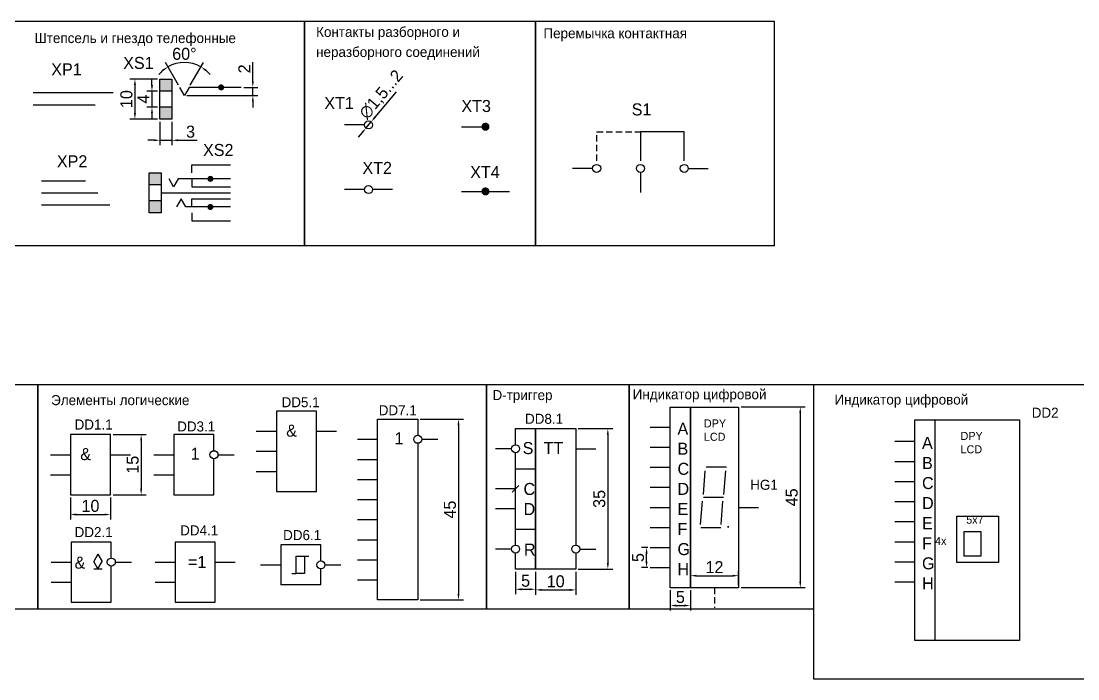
# Model space of a CAD drawing. Header units: millimetres. Extents: x 52 to 1332, y -528 to 1037.
# Drawn here: x 260.1 to 523.3, y 256.5 to 420.3 of the extents above; entities that cross this region are included whole.
import ezdxf

# ---------------------------------------------------------------- set-up
doc = ezdxf.new("R2010")
doc.units = ezdxf.units.MM
doc.linetypes.add('HIDDEN2', pattern=[4.7625, 3.175, -1.5875])
doc.styles.get("Standard").update_dxf_attribs({"font": 'standarteskd.shx', "height": 3})
doc.dimstyles.new('ISO-25', dxfattribs={"dimtxt": 2, "dimasz": 1.5, "dimexe": 1.25, "dimexo": 0.625, "dimtad": 1, "dimtxsty": 'Standard', "dimcen": 2.5, "dimadec": 0, "dimazin": 0, "dimtfac": 1, "dimtmove": 0, "dimatfit": 3, "dimfxl": 1, "dimarcsym": 0})

# ---------------------------------------------------------------- blocks, each defined once
blk = doc.blocks.new('XS1_1')
at = {"linetype": 'Continuous'}
h = blk.add_hatch(color=7, dxfattribs=at)
h.paths.add_polyline_path([(488.8, 511.35), (485.8, 511.35), (485.8, 508.35), (488.8, 508.35)])
h.paths.add_polyline_path([(488.8, 504.35), (485.8, 504.35), (485.8, 501.35), (488.8, 501.35)])
at = {"color": 7, "linetype": 'Continuous'}
for p, q in [((485.8, 511.35), (488.8, 511.35)), ((485.8, 501.35), (485.8, 511.35)), ((488.8, 511.35), (488.8, 508.35)), ((488.8, 508.35), (485.8, 508.35)), ((488.8, 508.35), (488.8, 504.35)), ((506.05, 509.26), (501.05, 509.26)), ((488.8, 504.35), (485.8, 504.35)), ((488.8, 504.35), (488.8, 501.35)), ((488.8, 501.35), (485.8, 501.35))]:
    blk.add_line(p, q, dxfattribs=at)
at = {"color": 7, "linetype": 'Continuous', "lineweight": 30}
for p, q in [((491.9, 507.26), (490.74, 509.26)), ((493.05, 509.26), (491.9, 507.26)), ((501.05, 509.26), (493.05, 509.26))]:
    blk.add_line(p, q, dxfattribs=at)
at = {"color": 7, "linetype": 'Continuous', "const_width": 0.75}
blk.add_lwpolyline([(500.68, 509.26, 1), (501.43, 509.26, 1)], format="xyb", close=True, dxfattribs=at)
blk = doc.blocks.new('*D186')
at = {"color": 0, "linetype": 'Continuous', "lineweight": -2, "transparency": 16777216}
for p, q in [((294.64, 395.25), (294.64, 389.37)), ((297.64, 395.25), (297.64, 389.37)), ((293.14, 390.62), (291.64, 390.62)), ((294.64, 390.62), (297.64, 390.62)), ((299.14, 390.62), (303.89, 390.62))]:
    blk.add_line(p, q, dxfattribs=at)
at = {"color": 0, "linetype": 'Continuous', "lineweight": -3, "transparency": 16777216}
for points in [[(293.14, 390.87), (293.14, 390.37), (294.64, 390.62)], [(299.14, 390.87), (299.14, 390.37), (297.64, 390.62)]]:
    blk.add_solid(points, dxfattribs=at)
at = {"layer": 'Defpoints', "color": 0, "linetype": 'Continuous', "lineweight": -3, "transparency": 16777216}
for p in [(294.64, 395.87), (297.64, 395.87), (297.64, 390.62)]:
    blk.add_point(p, dxfattribs=at)
at = {"color": 0, "linetype": 'Continuous', "transparency": 16777216, "insert": (302.26, 392.74), "char_height": 3, "attachment_point": 5}
blk.add_mtext('3', dxfattribs=at)
blk = doc.blocks.new('*D187')
at = {"color": 0, "linetype": 'Continuous', "lineweight": -2, "transparency": 16777216}
for p, q in [((292.65, 404.37), (292.65, 405.87)), ((294.01, 402.87), (291.4, 402.87)), ((292.65, 402.87), (292.65, 398.87)), ((294.01, 398.87), (291.4, 398.87)), ((292.65, 397.37), (292.65, 395.87))]:
    blk.add_line(p, q, dxfattribs=at)
at = {"color": 0, "linetype": 'Continuous', "lineweight": -3, "transparency": 16777216}
for points in [[(292.4, 404.37), (292.9, 404.37), (292.65, 402.87)], [(292.4, 397.37), (292.9, 397.37), (292.65, 398.87)]]:
    blk.add_solid(points, dxfattribs=at)
at = {"layer": 'Defpoints', "color": 0, "linetype": 'Continuous', "lineweight": -3, "transparency": 16777216}
for p in [(294.64, 402.87), (292.65, 398.87), (294.64, 398.87)]:
    blk.add_point(p, dxfattribs=at)
at = {"color": 0, "linetype": 'Continuous', "transparency": 16777216, "insert": (290.52, 400.87), "char_height": 3, "attachment_point": 5, "rotation": 90}
blk.add_mtext('4', dxfattribs=at)
blk = doc.blocks.new('*D188')
at = {"color": 0, "linetype": 'Continuous', "lineweight": -2, "transparency": 16777216}
for p, q in [((294.01, 405.87), (287.16, 405.87)), ((288.41, 404.37), (288.41, 397.37)), ((294.01, 395.87), (287.16, 395.87))]:
    blk.add_line(p, q, dxfattribs=at)
at = {"color": 0, "linetype": 'Continuous', "lineweight": -3, "transparency": 16777216}
for points in [[(288.16, 404.37), (288.66, 404.37), (288.41, 405.87)], [(288.16, 397.37), (288.66, 397.37), (288.41, 395.87)]]:
    blk.add_solid(points, dxfattribs=at)
at = {"layer": 'Defpoints', "color": 0, "linetype": 'Continuous', "lineweight": -3, "transparency": 16777216}
for p in [(294.64, 405.87), (288.41, 395.87), (294.64, 395.87)]:
    blk.add_point(p, dxfattribs=at)
at = {"color": 0, "linetype": 'Continuous', "transparency": 16777216, "insert": (286.29, 400.87), "char_height": 3, "attachment_point": 5, "rotation": 90}
blk.add_mtext('10', dxfattribs=at)
blk = doc.blocks.new('*D189')
at = {"color": 0, "linetype": 'Continuous', "lineweight": -2, "transparency": 16777216}
for p, q in [((317.78, 405.28), (317.78, 410.03)), ((315.51, 403.78), (319.03, 403.78)), ((317.78, 401.78), (317.78, 403.78)), ((301.35, 401.78), (319.03, 401.78)), ((317.78, 400.28), (317.78, 398.78))]:
    blk.add_line(p, q, dxfattribs=at)
at = {"color": 0, "linetype": 'Continuous', "lineweight": -3, "transparency": 16777216}
for points in [[(317.53, 405.28), (318.03, 405.28), (317.78, 403.78)], [(317.53, 400.28), (318.03, 400.28), (317.78, 401.78)]]:
    blk.add_solid(points, dxfattribs=at)
at = {"layer": 'Defpoints', "color": 0, "linetype": 'Continuous', "lineweight": -3, "transparency": 16777216}
for p in [(314.88, 403.78), (317.78, 403.78), (300.73, 401.78)]:
    blk.add_point(p, dxfattribs=at)
at = {"color": 0, "linetype": 'Continuous', "transparency": 16777216, "insert": (315.66, 408.41), "char_height": 3, "attachment_point": 5, "rotation": 90}
blk.add_mtext('2', dxfattribs=at)
blk = doc.blocks.new('*D190')
at = {"color": 0, "linetype": 'Continuous', "lineweight": -2, "transparency": 16777216}
for p, q in [((299.26, 404.32), (295.99, 409.99)), ((302.2, 404.32), (305.47, 409.99))]:
    blk.add_line(p, q, dxfattribs=at)
for start, end in [(130.4539, 140.9079), (60, 120), (39.0921, 49.5461)]:
    blk.add_arc((300.73, 401.78), 8.23, start, end, dxfattribs=at)
at = {"color": 0, "linetype": 'Continuous', "lineweight": -3, "transparency": 16777216}
for points in [[(295.24, 408.25), (295.53, 407.84), (296.61, 408.91)], [(305.93, 407.84), (306.21, 408.25), (304.85, 408.91)]]:
    blk.add_solid(points, dxfattribs=at)
at = {"layer": 'Defpoints', "color": 0, "linetype": 'Continuous', "lineweight": -3, "transparency": 16777216}
for p in [(302.16, 409.89), (299.57, 403.78), (301.88, 403.78), (300.73, 401.78), (300.73, 401.78)]:
    blk.add_point(p, dxfattribs=at)
at = {"color": 0, "linetype": 'Continuous', "transparency": 16777216, "insert": (300.73, 412.14), "char_height": 3, "attachment_point": 5}
blk.add_mtext('60°', dxfattribs=at)
blk = doc.blocks.new('XP2')
at = {"color": 7, "linetype": 'Continuous'}
for p, q in [((463.3, 483.21), (468.3, 483.21)), ((463.3, 480.21), (468.3, 480.21)), ((463.3, 477.21), (468.3, 477.21))]:
    blk.add_line(p, q, dxfattribs=at)
at = {"color": 7, "linetype": 'Continuous', "lineweight": 30}
for p, q in [((468.3, 483.21), (474.3, 483.21)), ((468.3, 480.21), (477.3, 480.21)), ((468.3, 477.21), (480.3, 477.21))]:
    blk.add_line(p, q, dxfattribs=at)
blk = doc.blocks.new('XS2')
at = {"linetype": 'Continuous'}
h = blk.add_hatch(color=7, dxfattribs=at)
h.paths.add_polyline_path([(493.13, 486.68), (490.13, 486.68), (490.13, 483.68), (493.13, 483.68)])
h.paths.add_polyline_path([(493.13, 479.68), (490.13, 479.68), (490.13, 476.68), (493.13, 476.68)])
at = {"color": 7, "linetype": 'Continuous'}
for p, q in [((500.76, 488.68), (510.38, 488.68)), ((500.76, 486.68), (500.76, 488.68)), ((490.13, 476.68), (490.13, 486.68)), ((490.13, 486.68), (493.13, 486.68)), ((493.13, 486.68), (493.13, 483.68)), ((500.76, 485.18), (500.76, 483.18)), ((510.38, 485.18), (505.38, 485.18)), ((493.13, 483.68), (490.13, 483.68)), ((493.13, 483.68), (493.13, 479.68)), ((493.13, 483.68), (493.13, 481.68)), ((500.76, 483.18), (510.38, 483.18)), ((493.13, 479.68), (490.13, 479.68)), ((493.13, 481.68), (510.38, 481.68)), ((493.13, 479.68), (493.13, 476.68)), ((500.76, 478.18), (500.76, 480.18)), ((500.76, 480.18), (510.38, 480.18)), ((493.13, 476.68), (490.13, 476.68)), ((500.76, 476.68), (500.76, 474.68)), ((510.38, 478.18), (505.38, 478.18)), ((500.76, 474.68), (510.38, 474.68))]:
    blk.add_line(p, q, dxfattribs=at)
at = {"color": 7, "linetype": 'Continuous', "lineweight": 30}
for p, q in [((496.22, 483.18), (495.07, 485.18)), ((497.38, 485.18), (496.22, 483.18)), ((505.38, 485.18), (497.38, 485.18)), ((498.08, 480.18), (496.93, 478.18)), ((499.23, 478.18), (498.08, 480.18)), ((505.38, 478.18), (499.23, 478.18))]:
    blk.add_line(p, q, dxfattribs=at)
at = {"color": 7, "linetype": 'Continuous', "const_width": 0.75}
for points in [[(505, 485.18, 1), (505.75, 485.18, 1)], [(505, 478.18, -1), (505.75, 478.18, -1)]]:
    blk.add_lwpolyline(points, format="xyb", close=True, dxfattribs=at)
blk = doc.blocks.new('S1')
at = {"color": 7, "linetype": 'HIDDEN2', "ltscale": 0.5}
for p, q in [((604.86, 509.05), (615.76, 509.05)), ((604.86, 501.83), (604.86, 509.05))]:
    blk.add_line(p, q, dxfattribs=at)
at = {"color": 7, "linetype": 'Continuous'}
for p, q in [((615.76, 509.05), (615.76, 501.83)), ((626.67, 509.05), (615.76, 509.05)), ((626.67, 501.83), (626.67, 509.05)), ((603.86, 499.92), (598.86, 499.92)), ((615.76, 498.92), (615.76, 493.92)), ((627.67, 499.92), (632.67, 499.92))]:
    blk.add_line(p, q, dxfattribs=at)
for centre in [(604.86, 499.92), (615.76, 499.92), (626.67, 499.92)]:
    blk.add_circle(centre, 1, dxfattribs=at)
blk = doc.blocks.new('DD1')
at = {"color": 7, "linetype": 'Continuous'}
for p, q in [((457.5, 343.1), (462.5, 343.1)), ((472.5, 343.1), (477.5, 343.1)), ((457.5, 338.1), (462.5, 338.1))]:
    blk.add_line(p, q, dxfattribs=at)
blk.add_lwpolyline([(462.5, 339.1), (462.5, 333.1), (472.5, 333.1), (472.5, 348.1), (462.5, 348.1), (462.5, 339.1)], dxfattribs=at)
blk.add_text('&', height=3, dxfattribs=at).set_placement((464.95, 341.75))
blk = doc.blocks.new('DD2')
at = {"color": 7, "linetype": 'Continuous'}
for p, q in [((457.5, 321.55), (462.5, 321.55)), ((469.16, 323.5), (468.12, 321.7)), ((469.16, 319.9), (468.12, 321.7)), ((469.16, 323.5), (470.2, 321.7)), ((469.16, 319.9), (470.2, 321.7)), ((473.5, 321.55), (477.5, 321.55)), ((468.12, 319.9), (470.2, 319.9)), ((457.5, 316.55), (462.5, 316.55))]:
    blk.add_line(p, q, dxfattribs=at)
for points in [[(472.5, 322.55), (472.5, 326.55), (462.5, 326.55), (462.5, 315.55)], [(462.5, 315.55), (462.5, 311.55), (472.5, 311.55), (472.5, 320.55)]]:
    blk.add_lwpolyline(points, dxfattribs=at)
blk.add_circle((472.5, 321.55), 1, dxfattribs=at)
blk.add_text('&', height=3, dxfattribs=at).set_placement((463.35, 319.93))
blk = doc.blocks.new('DD3')
at = {"color": 7, "linetype": 'Continuous'}
for p, q in [((483.26, 343.1), (488.26, 343.1)), ((499.26, 343.1), (503.26, 343.1)), ((483.26, 338.1), (488.26, 338.1))]:
    blk.add_line(p, q, dxfattribs=at)
for points in [[(498.26, 344.1), (498.26, 348.1), (488.26, 348.1), (488.26, 337.1)], [(488.26, 337.1), (488.26, 333.1), (498.26, 333.1), (498.26, 342.1)]]:
    blk.add_lwpolyline(points, dxfattribs=at)
blk.add_circle((498.26, 343.1), 1, dxfattribs=at)
blk.add_text('1', height=3, dxfattribs=at).set_placement((492.46, 341.84))
blk = doc.blocks.new('DD4')
at = {"color": 7, "linetype": 'Continuous'}
for p, q in [((483.39, 321.55), (488.39, 321.55)), ((498.39, 321.55), (503.39, 321.55)), ((483.39, 316.55), (488.39, 316.55))]:
    blk.add_line(p, q, dxfattribs=at)
blk.add_lwpolyline([(488.39, 317.55), (488.39, 311.55), (498.39, 311.55), (498.39, 326.55), (488.39, 326.55), (488.39, 317.55)], dxfattribs=at)
blk.add_text('=1', height=3, dxfattribs=at).set_placement((491.61, 320.11))
blk = doc.blocks.new('*D298')
at = {"color": 0, "linetype": 'Continuous', "lineweight": -2, "transparency": 16777216}
for p, q in [((272.33, 301.67), (272.33, 296.15)), ((282.33, 301.67), (282.33, 296.15)), ((273.83, 297.4), (280.83, 297.4))]:
    blk.add_line(p, q, dxfattribs=at)
at = {"color": 0, "linetype": 'Continuous', "lineweight": -3, "transparency": 16777216}
for points in [[(273.83, 297.65), (273.83, 297.15), (272.33, 297.4)], [(280.83, 297.65), (280.83, 297.15), (282.33, 297.4)]]:
    blk.add_solid(points, dxfattribs=at)
at = {"layer": 'Defpoints', "color": 0, "linetype": 'Continuous', "lineweight": -3, "transparency": 16777216}
for p in [(272.33, 302.3), (282.33, 302.3), (282.33, 297.4)]:
    blk.add_point(p, dxfattribs=at)
at = {"color": 0, "linetype": 'Continuous', "transparency": 16777216, "insert": (277.33, 299.53), "char_height": 3, "attachment_point": 5}
blk.add_mtext('10', dxfattribs=at)
blk = doc.blocks.new('*D299')
at = {"color": 0, "linetype": 'Continuous', "lineweight": -2, "transparency": 16777216}
for p, q in [((282.96, 317.3), (291.21, 317.3)), ((289.96, 315.8), (289.96, 303.8)), ((282.96, 302.3), (291.21, 302.3))]:
    blk.add_line(p, q, dxfattribs=at)
at = {"color": 0, "linetype": 'Continuous', "lineweight": -3, "transparency": 16777216}
for points in [[(289.71, 315.8), (290.21, 315.8), (289.96, 317.3)], [(289.71, 303.8), (290.21, 303.8), (289.96, 302.3)]]:
    blk.add_solid(points, dxfattribs=at)
at = {"layer": 'Defpoints', "color": 0, "linetype": 'Continuous', "lineweight": -3, "transparency": 16777216}
for p in [(282.33, 317.3), (282.33, 302.3), (289.96, 302.3)]:
    blk.add_point(p, dxfattribs=at)
at = {"color": 0, "linetype": 'Continuous', "transparency": 16777216, "insert": (287.84, 309.8), "char_height": 3, "attachment_point": 5, "rotation": 90}
blk.add_mtext('15', dxfattribs=at)
blk = doc.blocks.new('DD5')
at = {"color": 7, "linetype": 'Continuous'}
for p, q in [((512.27, 340.3), (517.27, 340.3)), ((527.27, 340.3), (532.27, 340.3)), ((512.27, 335.3), (517.27, 335.3)), ((512.27, 330.3), (517.27, 330.3)), ((517.27, 330.3), (517.27, 325.3))]:
    blk.add_line(p, q, dxfattribs=at)
blk.add_lwpolyline([(517.27, 336.3), (517.27, 325.3), (527.27, 325.3), (527.27, 345.3), (517.27, 345.3), (517.27, 336.3)], dxfattribs=at)
blk.add_text('&', height=3, dxfattribs=at).set_placement((519.72, 338.96))
blk = doc.blocks.new('DD6')
at = {"color": 7, "linetype": 'Continuous'}
for p, q in [((530.4, 311.63), (531.48, 311.63)), ((519.44, 309.45), (524.44, 309.45)), ((534.44, 304.45), (534.44, 308.45)), ((535.44, 309.45), (539.44, 309.45)), ((527.19, 307.32), (528.28, 307.32)), ((534.44, 304.45), (524.44, 304.45))]:
    blk.add_line(p, q, dxfattribs=at)
blk.add_lwpolyline([(534.44, 310.45), (534.44, 314.45), (524.44, 314.45), (524.44, 304.45)], dxfattribs=at)
blk.add_lwpolyline([(528.28, 311.63), (530.4, 311.63), (530.4, 307.32), (528.28, 307.32)], close=True, dxfattribs=at)
blk.add_circle((534.44, 309.45), 1, dxfattribs=at)
blk = doc.blocks.new('DD7')
at = {"color": 7, "linetype": 'Continuous'}
for p, q in [((542.12, 331.72), (547.12, 331.72)), ((558.12, 331.72), (562.12, 331.72)), ((542.12, 326.72), (547.12, 326.72)), ((542.12, 321.72), (547.12, 321.72)), ((542.12, 316.72), (547.12, 316.72)), ((542.12, 311.72), (547.12, 311.72)), ((542.12, 306.72), (547.12, 306.72)), ((542.12, 301.72), (547.12, 301.72)), ((542.12, 296.72), (547.12, 296.72))]:
    blk.add_line(p, q, dxfattribs=at)
blk.add_lwpolyline([(557.12, 330.72), (557.12, 291.72), (547.12, 291.72), (547.12, 336.72), (557.12, 336.72), (557.12, 332.72)], dxfattribs=at)
blk.add_circle((557.12, 331.72), 1, dxfattribs=at)
blk.add_text('1', height=3, dxfattribs=at).set_placement((551.32, 330.46))
blk = doc.blocks.new('*D303')
at = {"color": 0, "linetype": 'Continuous', "lineweight": -2, "transparency": 16777216}
for p, q in [((359.48, 321.13), (370.26, 321.13)), ((369.01, 319.63), (369.01, 277.63)), ((359.48, 276.13), (370.26, 276.13))]:
    blk.add_line(p, q, dxfattribs=at)
at = {"color": 0, "linetype": 'Continuous', "lineweight": -3, "transparency": 16777216}
for points in [[(368.76, 319.63), (369.26, 319.63), (369.01, 321.13)], [(368.76, 277.63), (369.26, 277.63), (369.01, 276.13)]]:
    blk.add_solid(points, dxfattribs=at)
at = {"layer": 'Defpoints', "color": 0, "linetype": 'Continuous', "lineweight": -3, "transparency": 16777216}
for p in [(358.86, 321.13), (358.86, 276.13), (369.01, 276.13)]:
    blk.add_point(p, dxfattribs=at)
at = {"color": 0, "linetype": 'Continuous', "transparency": 16777216, "insert": (366.88, 298.63), "char_height": 3, "attachment_point": 5, "rotation": 90}
blk.add_mtext('45', dxfattribs=at)
blk = doc.blocks.new('DD8')
at = {"color": 7, "linetype": 'Continuous'}
for p, q in [((575.17, 339.57), (571.17, 339.57)), ((591.17, 339.57), (596.17, 339.57)), ((576.17, 334.57), (581.17, 334.57)), ((576.17, 329.57), (571.17, 329.57)), ((575.35, 328.74), (576.17, 329.57)), ((576.17, 329.57), (576.99, 330.39)), ((576.17, 324.57), (571.17, 324.57)), ((576.17, 319.57), (581.17, 319.57)), ((575.17, 314.57), (571.17, 314.57)), ((592.17, 314.57), (596.17, 314.57))]:
    blk.add_line(p, q, dxfattribs=at)
for points in [[(576.17, 340.57), (576.17, 344.57), (581.17, 344.57), (581.17, 309.57), (576.17, 309.57), (576.17, 313.57)], [(591.17, 313.57), (591.17, 309.57), (581.17, 309.57), (581.17, 344.57), (591.17, 344.57), (591.17, 315.57)], [(576.17, 315.57), (576.17, 338.57)]]:
    blk.add_lwpolyline(points, dxfattribs=at)
for centre in [(576.17, 339.57), (576.17, 314.57), (591.17, 314.57)]:
    blk.add_circle(centre, 1, dxfattribs=at)
for s, p in [('S', (577.94, 338.23)), ('TT', (583.14, 338.25)), ('C', (578.15, 328.04)), ('D', (578.15, 323.04)), ('R', (578.26, 312.95))]:
    blk.add_text(s, height=3, dxfattribs=at).set_placement(p)
blk = doc.blocks.new('*D305')
at = {"color": 0, "linetype": 'Continuous', "lineweight": -2, "transparency": 16777216}
for p, q in [((398.85, 318.79), (407.46, 318.79)), ((406.21, 317.29), (406.21, 285.29)), ((398.85, 283.79), (407.46, 283.79))]:
    blk.add_line(p, q, dxfattribs=at)
at = {"color": 0, "linetype": 'Continuous', "lineweight": -3, "transparency": 16777216}
for points in [[(405.96, 317.29), (406.46, 317.29), (406.21, 318.79)], [(405.96, 285.29), (406.46, 285.29), (406.21, 283.79)]]:
    blk.add_solid(points, dxfattribs=at)
at = {"layer": 'Defpoints', "color": 0, "linetype": 'Continuous', "lineweight": -3, "transparency": 16777216}
for p in [(398.22, 318.79), (398.22, 283.79), (406.21, 283.79)]:
    blk.add_point(p, dxfattribs=at)
at = {"color": 0, "linetype": 'Continuous', "transparency": 16777216, "insert": (404.09, 301.29), "char_height": 3, "attachment_point": 5, "rotation": 90}
blk.add_mtext('35', dxfattribs=at)
blk = doc.blocks.new('*D306')
at = {"color": 0, "linetype": 'Continuous', "lineweight": -2, "transparency": 16777216}
for p, q in [((383.22, 283.16), (383.22, 277.52)), ((388.22, 283.16), (388.22, 277.52)), ((384.72, 278.77), (386.72, 278.77))]:
    blk.add_line(p, q, dxfattribs=at)
at = {"color": 0, "linetype": 'Continuous', "lineweight": -3, "transparency": 16777216}
for points in [[(384.72, 279.02), (384.72, 278.52), (383.22, 278.77)], [(386.72, 279.02), (386.72, 278.52), (388.22, 278.77)]]:
    blk.add_solid(points, dxfattribs=at)
at = {"layer": 'Defpoints', "color": 0, "linetype": 'Continuous', "lineweight": -3, "transparency": 16777216}
for p in [(383.22, 283.79), (388.22, 283.79), (388.22, 278.77)]:
    blk.add_point(p, dxfattribs=at)
at = {"color": 0, "linetype": 'Continuous', "transparency": 16777216, "insert": (385.72, 280.89), "char_height": 3, "attachment_point": 5}
blk.add_mtext('5', dxfattribs=at)
blk = doc.blocks.new('*D307')
at = {"color": 0, "linetype": 'Continuous', "lineweight": -2, "transparency": 16777216}
for p, q in [((388.22, 283.16), (388.22, 277.37)), ((398.22, 283.16), (398.22, 277.37)), ((389.72, 278.62), (396.72, 278.62))]:
    blk.add_line(p, q, dxfattribs=at)
at = {"color": 0, "linetype": 'Continuous', "lineweight": -3, "transparency": 16777216}
for points in [[(389.72, 278.87), (389.72, 278.37), (388.22, 278.62)], [(396.72, 278.87), (396.72, 278.37), (398.22, 278.62)]]:
    blk.add_solid(points, dxfattribs=at)
at = {"layer": 'Defpoints', "color": 0, "linetype": 'Continuous', "lineweight": -3, "transparency": 16777216}
for p in [(388.22, 283.79), (398.22, 283.79), (398.22, 278.62)]:
    blk.add_point(p, dxfattribs=at)
at = {"color": 0, "linetype": 'Continuous', "transparency": 16777216, "insert": (393.22, 280.74), "char_height": 3, "attachment_point": 5}
blk.add_mtext('10', dxfattribs=at)
blk = doc.blocks.new('*D309')
at = {"color": 0, "linetype": 'Continuous', "lineweight": -2, "transparency": 16777216}
for p, q in [((439.4, 324.18), (455.39, 324.18)), ((454.14, 322.68), (454.14, 280.68)), ((439.4, 279.18), (455.39, 279.18))]:
    blk.add_line(p, q, dxfattribs=at)
at = {"color": 0, "linetype": 'Continuous', "lineweight": -3, "transparency": 16777216}
for points in [[(453.89, 322.68), (454.39, 322.68), (454.14, 324.18)], [(453.89, 280.68), (454.39, 280.68), (454.14, 279.18)]]:
    blk.add_solid(points, dxfattribs=at)
at = {"layer": 'Defpoints', "color": 0, "linetype": 'Continuous', "lineweight": -3, "transparency": 16777216}
for p in [(438.77, 324.18), (438.77, 279.18), (454.14, 279.18)]:
    blk.add_point(p, dxfattribs=at)
at = {"color": 0, "linetype": 'Continuous', "transparency": 16777216, "insert": (452.01, 301.68), "char_height": 3, "attachment_point": 5, "rotation": 90}
blk.add_mtext('45', dxfattribs=at)
blk = doc.blocks.new('*D310')
at = {"color": 0, "linetype": 'Continuous', "lineweight": -2, "transparency": 16777216}
for p, q in [((426.77, 279.8), (426.77, 283.41)), ((428.27, 282.16), (437.27, 282.16)), ((438.77, 279.8), (438.77, 283.41))]:
    blk.add_line(p, q, dxfattribs=at)
at = {"color": 0, "linetype": 'Continuous', "lineweight": -3, "transparency": 16777216}
for points in [[(428.27, 282.41), (428.27, 281.91), (426.77, 282.16)], [(437.27, 282.41), (437.27, 281.91), (438.77, 282.16)]]:
    blk.add_solid(points, dxfattribs=at)
at = {"layer": 'Defpoints', "color": 0, "linetype": 'Continuous', "lineweight": -3, "transparency": 16777216}
for p in [(438.77, 282.16), (426.77, 279.18), (438.77, 279.18)]:
    blk.add_point(p, dxfattribs=at)
at = {"color": 0, "linetype": 'Continuous', "transparency": 16777216, "insert": (432.77, 284.29), "char_height": 3, "attachment_point": 5}
blk.add_mtext('12', dxfattribs=at)
blk = doc.blocks.new('*D311')
at = {"color": 0, "linetype": 'Continuous', "lineweight": -2, "transparency": 16777216}
for p, q in [((421.77, 278.55), (421.77, 273.47)), ((426.77, 278.55), (426.77, 273.47)), ((423.27, 274.72), (425.27, 274.72))]:
    blk.add_line(p, q, dxfattribs=at)
at = {"color": 0, "linetype": 'Continuous', "lineweight": -3, "transparency": 16777216}
for points in [[(423.27, 274.97), (423.27, 274.47), (421.77, 274.72)], [(425.27, 274.97), (425.27, 274.47), (426.77, 274.72)]]:
    blk.add_solid(points, dxfattribs=at)
at = {"layer": 'Defpoints', "color": 0, "linetype": 'Continuous', "lineweight": -3, "transparency": 16777216}
for p in [(421.77, 279.18), (426.77, 279.18), (426.77, 274.72)]:
    blk.add_point(p, dxfattribs=at)
at = {"color": 0, "linetype": 'Continuous', "transparency": 16777216, "insert": (424.27, 276.85), "char_height": 3, "attachment_point": 5}
blk.add_mtext('5', dxfattribs=at)
blk = doc.blocks.new('*D312')
at = {"color": 0, "linetype": 'Continuous', "lineweight": -2, "transparency": 16777216}
for p, q in [((416.15, 289.18), (414.61, 289.18)), ((415.86, 285.68), (415.86, 287.68)), ((416.15, 284.18), (414.61, 284.18))]:
    blk.add_line(p, q, dxfattribs=at)
at = {"color": 0, "linetype": 'Continuous', "lineweight": -3, "transparency": 16777216}
for points in [[(415.61, 287.68), (416.11, 287.68), (415.86, 289.18)], [(415.61, 285.68), (416.11, 285.68), (415.86, 284.18)]]:
    blk.add_solid(points, dxfattribs=at)
at = {"layer": 'Defpoints', "color": 0, "linetype": 'Continuous', "lineweight": -3, "transparency": 16777216}
for p in [(415.86, 289.18), (416.77, 289.18), (416.77, 284.18)]:
    blk.add_point(p, dxfattribs=at)
at = {"color": 0, "linetype": 'Continuous', "transparency": 16777216, "insert": (413.73, 286.68), "char_height": 3, "attachment_point": 5, "rotation": 90}
blk.add_mtext('5', dxfattribs=at)

msp = doc.modelspace()

# ---------------------------------------------------------------- linework, layer by layer
at = {"linetype": 'Continuous'}
for p, q in [((263.025, 402.484), (268.025, 402.484)), ((263.025, 399.484), (268.025, 399.484))]:
    msp.add_line(p, q, dxfattribs=at)
at = {"color": 7, "linetype": 'Continuous', "lineweight": 30}
for p, q in [((268.025, 402.484), (283.025, 402.484)), ((268.025, 399.484), (278.482, 399.484))]:
    msp.add_line(p, q, dxfattribs=at)
at = {"color": 7, "linetype": 'Continuous'}
for p, q in [((353.464, 402.651), (348.208, 396.358)), ((345.964, 393.672), (347.246, 395.207)), ((345.605, 394.439), (340.605, 394.439)), ((345.002, 392.521), (344.041, 391.369)), ((369.725, 393.978), (375.725, 393.978)), ((345.605, 378.336), (340.605, 378.336)), ((352.605, 378.336), (347.605, 378.336)), ((369.725, 377.875), (375.725, 377.875)), ((375.725, 377.875), (381.725, 377.875)), ((416.775, 319.177), (421.775, 319.177)), ((416.775, 314.177), (421.775, 314.177)), ((477.684, 315.631), (482.684, 315.631)), ((477.684, 310.631), (482.684, 310.631)), ((416.775, 309.177), (421.775, 309.177)), ((430.014, 302.415), (430.494, 308.261)), ((435.732, 309.177), (430.732, 309.177)), ((435.109, 302.415), (435.588, 308.261)), ((477.684, 305.631), (482.684, 305.631)), ((416.775, 304.177), (421.775, 304.177)), ((429.317, 294.915), (429.796, 300.761)), ((435.034, 301.677), (430.034, 301.677)), ((434.411, 294.915), (434.891, 300.761)), ((477.684, 300.631), (482.684, 300.631)), ((416.775, 299.177), (421.775, 299.177)), ((438.775, 299.177), (443.775, 299.177)), ((477.684, 295.631), (482.684, 295.631)), ((416.775, 294.177), (421.775, 294.177)), ((429.337, 294.177), (434.337, 294.177)), ((477.684, 290.631), (482.684, 290.631)), ((416.775, 289.177), (421.775, 289.177)), ((477.684, 285.631), (482.684, 285.631)), ((416.775, 284.177), (421.775, 284.177)), ((477.684, 280.631), (482.684, 280.631))]:
    msp.add_line(p, q, dxfattribs=at)
at = {"color": 7, "linetype": 'HIDDEN2', "ltscale": 0.5}
msp.add_line((432.775, 279.177), (432.775, 274.177), dxfattribs=at)
at = {"color": 7, "linetype": 'Continuous'}
for points in [[(257.543, 420.291), (330.621, 420.291), (330.621, 364.299), (257.543, 364.299)], [(330.621, 420.291), (388.223, 420.291), (388.223, 364.299), (330.621, 364.299)], [(388.223, 420.291), (447.657, 420.291), (447.657, 364.299), (388.223, 364.299)], [(218.769, 329.786), (264.256, 329.786), (264.256, 273.794), (218.769, 273.794)], [(264.256, 329.786), (375.995, 329.786), (375.995, 273.794), (264.256, 273.794)], [(375.995, 329.786), (411.555, 329.786), (411.555, 273.794), (375.995, 273.794)], [(411.555, 329.786), (457.455, 329.786), (457.455, 273.794), (411.555, 273.794)], [(421.775, 324.177), (426.775, 324.177), (426.775, 279.177), (421.775, 279.177)], [(426.775, 324.177), (438.775, 324.177), (438.775, 279.177), (426.775, 279.177)], [(493.134, 297.018), (503.498, 297.018), (503.498, 285.473), (493.134, 285.473)], [(494.95, 293.153), (499.161, 293.153), (499.161, 286.985), (494.95, 286.985)]]:
    msp.add_lwpolyline(points, close=True, dxfattribs=at)
at = {"color": 7, "linetype": 'Continuous', "const_width": 1}
for points in [[(375.225, 393.978, 1), (376.225, 393.978, 1)], [(375.225, 377.875, 1), (376.225, 377.875, 1)]]:
    msp.add_lwpolyline(points, format="xyb", close=True, dxfattribs=at)
at = {"color": 7, "linetype": 'Continuous', "lineweight": -3}
for points in [[(457.455, 329.786), (457.455, 256.462)], [(457.455, 329.786), (570.821, 329.786)], [(457.455, 256.462), (570.821, 256.462)]]:
    msp.add_lwpolyline(points, dxfattribs=at)
at = {"color": 7, "linetype": 'Continuous'}
for points in [[(482.684, 320.959), (487.683, 321.032)], [(482.684, 320.959), (487.684, 320.959), (487.684, 266.056)]]:
    msp.add_lwpolyline(points, dxfattribs=at)
at = {"color": 7, "linetype": 'Continuous', "lineweight": -2}
msp.add_lwpolyline([(482.684, 320.959), (508.755, 320.959), (508.755, 266.056), (482.684, 266.056)], close=True, dxfattribs=at)
at = {"color": 7, "linetype": 'Continuous'}
for centre in [(346.605, 394.439), (346.605, 378.336)]:
    msp.add_circle(centre, 1, dxfattribs=at)
for points in [[(348.016, 396.518), (348.4, 396.198), (347.246, 395.207)], [(344.81, 392.681), (345.194, 392.36), (345.964, 393.672)]]:
    msp.add_solid(points, dxfattribs=at)

# ---------------------------------------------------------------- block references
for name, p in [('XS1_1', (-191.169, -105.476)), ('S1', (-201.431, -116.31)), ('XS2', (-198.169, -104.17)), ('XP2', (-198.169, -102.703)), ('DD5', (-193.631, -22.163)), ('DD7', (-198.26, -15.589)), ('DD8', (-192.945, -25.781)), ('DD1', (-190.164, -30.801)), ('DD3', (-190.164, -30.801)), ('DD2', (-189.977, -36.019)), ('DD4', (-189.977, -36.019)), ('DD6', (-199.721, -24.597))]:
    msp.add_blockref(name, p, dxfattribs=at)

# ---------------------------------------------------------------- texts
for s, height, p in [('Контакты разборного и ', 2.5, (333.547, 416.361)), ('Перемычка контактная', 2.5, (390.175, 416.029)), ('неразборного соединений', 2.5, (333.547, 411.361)), ('XS1', 3, (285.483, 408.38)), ('XP1', 3, (267.568, 406.774)), ('XT1', 3, (335.583, 398.386)), ('XT3', 3, (369.725, 397.651)), ('S1', 3, (412.152, 396.807)), ('XS2', 3, (305.373, 386.695)), ('XP2', 3, (268.968, 383.879)), ('XT2', 3, (345.08, 382.23)), ('XT4', 3, (371.923, 381.195)), ('Элементы логические', 2.5, (267.537, 324.638)), ('DD5.1', 2.5, (324.935, 324.122)), ('D-триггер', 2.5, (377.485, 325.904)), ('Индикатор цифровой', 2.5, (412.403, 326.104)), ('Индикатор цифровой', 2.5, (462.652, 324.789)), ('DD7.1', 2.5, (349.145, 322.122)), ('DD2', 2.5, (511.806, 321.517)), ('DD8.1', 2.5, (385.589, 319.992)), ('DD1.1', 2.5, (273.383, 318.574)), ('DD3.1', 2.5, (298.929, 318.079)), ('A', 3, (423.562, 317.285)), ('A', 3, (484.471, 313.739)), ('B', 3, (423.562, 312.285)), ('B', 3, (484.471, 308.739)), ('C', 3, (423.562, 307.285)), ('HG1', 2.5, (441.676, 303.552)), ('C', 3, (484.471, 303.739)), ('D', 3, (423.562, 302.285)), ('E', 3, (423.562, 297.285)), ('D', 3, (484.471, 298.739)), ('F', 3, (423.562, 292.285)), ('E', 3, (484.471, 293.739)), ('DD2.1', 2.5, (273.383, 291.771)), ('DD4.1', 2.5, (299.675, 292.207)), ('DD6.1', 2.5, (325.325, 291.023)), ('.', 3, (435.605, 294.109)), ('G', 3, (423.562, 287.285)), ('F', 3, (484.471, 288.739)), ('H', 3, (423.562, 282.285)), ('G', 3, (484.471, 283.739)), ('H', 3, (484.471, 278.739))]:
    msp.add_text(s, height=height, dxfattribs=at).set_placement(p)
at = {"linetype": 'Continuous'}
msp.add_text('Штепсель и гнездо телефонные', height=2.5, dxfattribs=at).set_placement((263.393, 414.829))
at = {"color": 7, "linetype": 'Continuous', "insert": (349.862, 401.914), "char_height": 3, "attachment_point": 5, "rotation": 50}
msp.add_mtext('{\\Fstandarteskd.shx;∅1,5...2}', dxfattribs=at)
at = {"color": 7, "linetype": 'Continuous', "attachment_point": 1}
for s, insert, char_height, width in [('DPY\\PLCD', (430.148, 321.097), 2, 14.07969), ('DPY\\PLCD', (494.083, 317.976), 2, 14.07969), (' {\\H0.6667x;5x7}', (494.376, 297.106), 3, 10.36398), (' 4x', (486.985, 291.833), 2, 5.45028)]:
    msp.add_mtext(s, dxfattribs=dict(at, insert=insert, char_height=char_height, width=width))

# ---------------------------------------------------------------- dimensions: what is measured, and where the dimension line sits
at = {"color": 7, "linetype": 'Continuous'}
dim = msp.add_angular_dim_2l(base=(302.159, 409.888), line1=((301.884, 403.78), (300.729, 401.78)), line2=((300.729, 401.78), (299.574, 403.78)), dimstyle='ISO-25', dxfattribs=at)
dim.commit()
dim.dimension.update_dxf_attribs({"geometry": '*D190', "text_midpoint": (300.729, 412.138)})
for base, p1, p2, picture, middle in [((317.784, 403.78), (300.729, 401.78), (314.884, 403.78), '*D189', (315.659, 408.405)), ((288.41, 395.872), (294.636, 405.872), (294.636, 395.872), '*D188', (286.285, 400.872)), ((292.646, 398.872), (294.636, 402.872), (294.636, 398.872), '*D187', (290.521, 400.872)), ((454.14, 279.177), (438.775, 324.177), (438.775, 279.177), '*D309', (452.015, 301.677)), ((369.008, 276.132), (358.856, 321.132), (358.856, 276.132), '*D303', (366.883, 298.632)), ((406.214, 283.786), (398.224, 318.786), (398.224, 283.786), '*D305', (404.089, 301.286)), ((289.962, 302.296), (282.334, 317.296), (282.334, 302.296), '*D299', (287.837, 309.796)), ((415.856, 289.177), (416.775, 284.177), (416.775, 289.177), '*D312', (413.731, 286.677))]:
    dim = msp.add_linear_dim(base=base, p1=p1, p2=p2, angle=90, dimstyle='ISO-25', dxfattribs=at)
    dim.commit()
    dim.dimension.update_dxf_attribs({"geometry": picture, "text_midpoint": middle})
for base, p1, p2, picture, middle in [((297.636, 390.617), (294.636, 395.872), (297.636, 395.872), '*D186', (302.261, 392.742)), ((282.334, 297.402), (272.334, 302.296), (282.334, 302.296), '*D298', (277.334, 299.527)), ((438.775, 282.162), (426.775, 279.177), (438.775, 279.177), '*D310', (432.775, 284.287)), ((388.224, 278.765), (383.224, 283.786), (388.224, 283.786), '*D306', (385.724, 280.89)), ((398.224, 278.617), (388.224, 283.786), (398.224, 283.786), '*D307', (393.224, 280.742)), ((426.775, 274.723), (421.775, 279.177), (426.775, 279.177), '*D311', (424.275, 276.848))]:
    dim = msp.add_linear_dim(base=base, p1=p1, p2=p2, dimstyle='ISO-25', dxfattribs=at)
    dim.commit()
    dim.dimension.update_dxf_attribs({"geometry": picture, "text_midpoint": middle})

doc.saveas('drawing.dxf')
